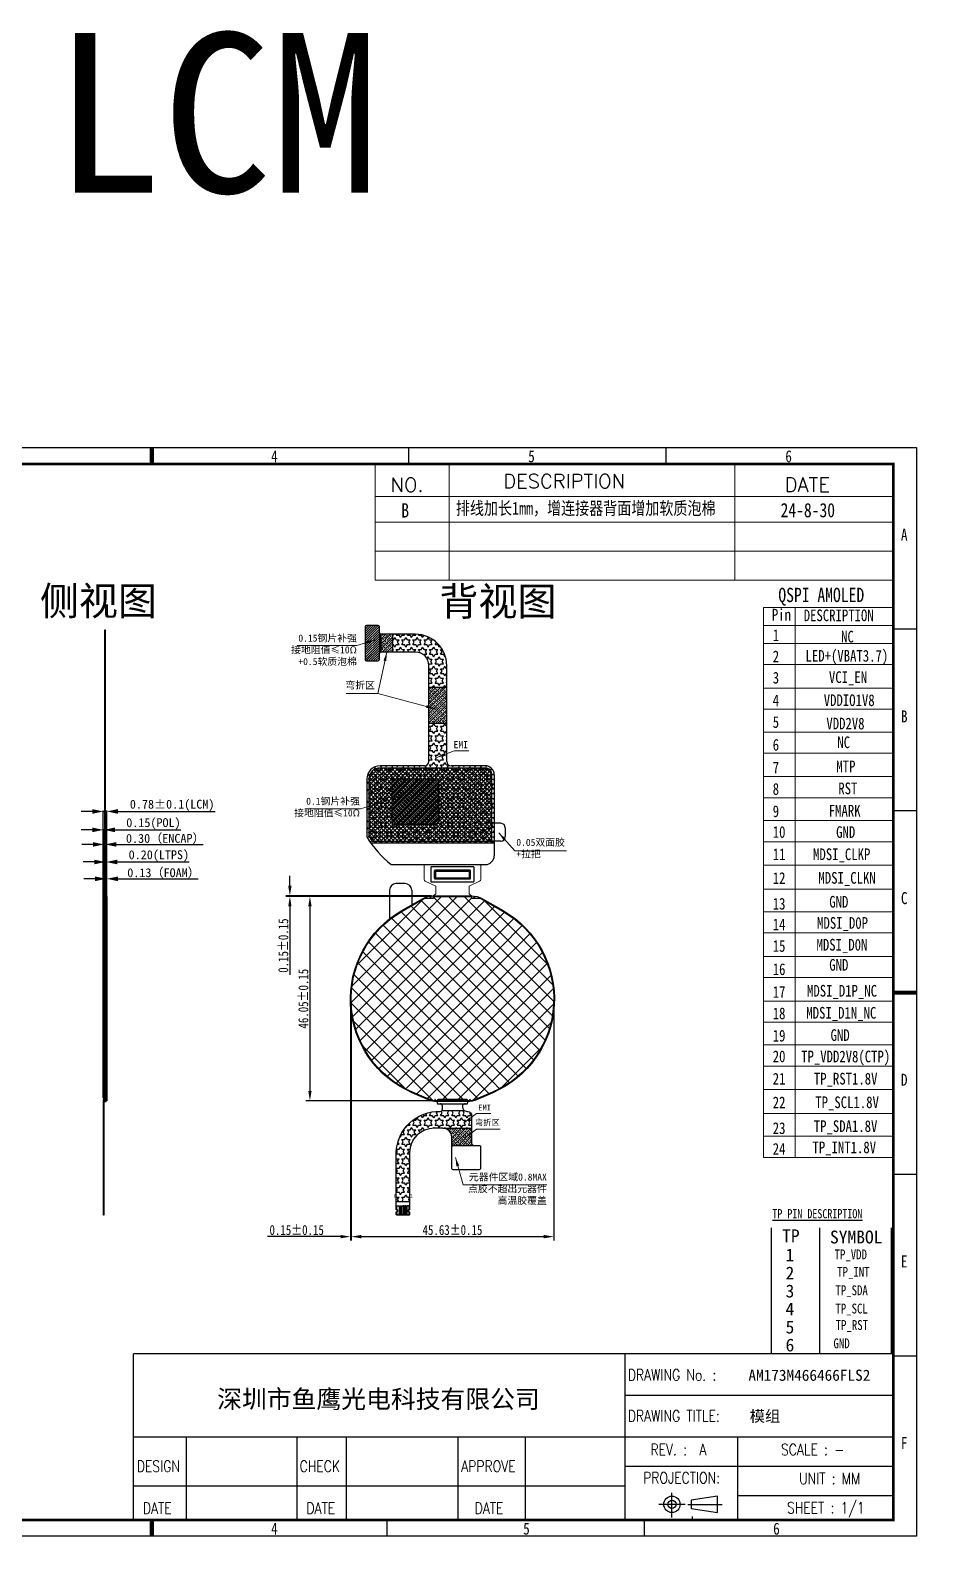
# Model space of a CAD drawing. Header units: inches. Extents: x 265 to 1423, y -753 to -394.
# Drawn here: x 743.8 to 945.7, y -753.2 to -411.5 of the extents above; entities that cross this region are included whole.
import ezdxf
from ezdxf.enums import TextEntityAlignment as Align

# ---------------------------------------------------------------- set-up
doc = ezdxf.new("R2010")
doc.units = ezdxf.units.IN
doc.header["$LTSCALE"] = 0.909449
doc.header["$MEASUREMENT"] = 0
doc.header["$PDMODE"] = 3
doc.header["$PDSIZE"] = 0.3125
doc.layers.get('0').update_dxf_attribs({"linetype": 'CONTINUOUS'})
doc.layers.get('Defpoints').update_dxf_attribs({"linetype": 'CONTINUOUS'})
for name, color, linetype in [('03 Solder resist', 6, 'CONTINUOUS'), ('04 Chip', 20, 'CONTINUOUS'), ('06 Cutline', 4, 'CONTINUOUS'), ('07 Potting', 132, 'CONTINUOUS'), ('07_POTTING', 7, 'CONTINUOUS'), ('DIM', 7, 'CONTINUOUS'), ('DIM（标注）', 3, 'CONTINUOUS'), ('FPC', 40, 'CONTINUOUS'), ('tableLine', 7, 'CONTINUOUS'), ('TopOverlay', 2, 'CONTINUOUS'), ('TP-FPC', 43, 'CONTINUOUS'), ('图框', 7, 'CONTINUOUS')]:
    doc.layers.add(name, color=color, linetype=linetype)
doc.styles.add('CCN-1', font='SimSun.ttf', dxfattribs={"width": 0.85})
doc.styles.add('romans', font='romans.shx')
doc.styles.get("Standard").update_dxf_attribs({"font": 'txt', "width": 0.8})
doc.styles.add('TITLE', font='arial.ttf')
doc.styles.add('XR', font='simhei.ttf')
doc.styles.add('中文', font='SimSun.ttf')
doc.styles.add('宋', font='SimSun.ttf', dxfattribs={"height": 2})
doc.styles.add('宋体', font='SimSun.ttf', dxfattribs={"width": 0.8})
doc.dimstyles.new('DIM-CCN', dxfattribs={"dimscale": 0.9, "dimtxt": 1.7, "dimasz": 1.8, "dimexe": 1.5, "dimexo": 0.5, "dimgap": 0.3, "dimtad": 1, "dimzin": 0, "dimdsep": 46, "dimtxsty": 'CCN-1', "dimblk": 'OPEN30', "dimcen": 0.05, "dimclrd": 256, "dimclre": 256, "dimclrt": 256, "dimadec": 0, "dimazin": 0, "dimtfac": 1, "dimtofl": 0, "dimtmove": 0, "dimatfit": 3, "dimldrblk": 'OPEN30', "dimfxl": 1, "dimtolj": 1, "dimtzin": 0, "dimlwd": -1, "dimlwe": -1, "dimarcsym": 0})
doc.dimstyles.new('DIMSTYLE_2$0', dxfattribs={"dimtxt": 1.2, "dimasz": 1.2, "dimexe": 0.18, "dimexo": 0.0625, "dimgap": 0.09, "dimtad": 1, "dimzin": 0, "dimdsep": 46, "dimtxsty": 'Standard', "dimblk": '_FILLED', "dimcen": 0.09, "dimclrd": 2, "dimclre": 2, "dimclrt": 2, "dimadec": 0, "dimazin": 0, "dimtp": 0.1, "dimtm": 0.1, "dimtfac": 1, "dimtmove": 0, "dimatfit": 3, "dimldrblk": '_FILLED', "dimfxl": 1, "dimtolj": 1, "dimtzin": 0, "dimarcsym": 0})
doc.dimstyles.new('ISO-25$7', dxfattribs={"dimscale": 0.5, "dimtxt": 2.5, "dimasz": 2, "dimexe": 1.25, "dimexo": 0.625, "dimtad": 0, "dimdsep": 46, "dimtxsty": 'TITLE', "dimcen": 2.5, "dimclrd": 7, "dimclre": 256, "dimclrt": 7, "dimadec": 0, "dimazin": 0, "dimtfac": 1, "dimtmove": 0, "dimatfit": 0, "dimfxl": 1, "dimlwd": 9, "dimlwe": 9, "dimarcsym": 0})

# ---------------------------------------------------------------- blocks, each defined once
blk = doc.blocks.new('_FILLED')
at = {"color": 0, "linetype": 'ByBlock'}
blk.add_solid([(0, 0), (-1, 0.21), (-1, -0.21)], dxfattribs=at)
blk = doc.blocks.new('*D153')
at = {"layer": 'Defpoints', "color": 0, "transparency": 16777216}
for p in [(761.06, -587.51), (760.28, -607.32), (761.06, -606.67)]:
    blk.add_point(p, dxfattribs=at)
at = {"layer": 'DIM（标注）', "linetype": 'ByBlock', "lineweight": -2, "transparency": 16777216}
for p, q in [((757.78, -587.51), (755.28, -587.51)), ((760.28, -607.26), (760.28, -587.33)), ((760.28, -587.51), (761.06, -587.51)), ((761.06, -606.61), (761.06, -587.33)), ((763.56, -587.51), (785.5, -587.51))]:
    blk.add_line(p, q, dxfattribs=at)
at = {"layer": 'DIM（标注）', "lineweight": -2, "transparency": 16777216, "xscale": 2.5, "yscale": 2.5, "zscale": 2.5}
blk.add_blockref('_FILLED', (760.28, -587.51), dxfattribs=at)
at = {"layer": 'DIM（标注）', "lineweight": -2, "transparency": 16777216, "xscale": 2.5, "yscale": 2.5, "zscale": 2.5, "rotation": 180}
blk.add_blockref('_FILLED', (761.06, -587.51), dxfattribs=at)
at = {"layer": 'DIM（标注）', "transparency": 16777216, "insert": (775.78, -586.14), "char_height": 2, "attachment_point": 5, "style": '宋'}
blk.add_mtext('\\A1;0.78±0.1(LCM)', dxfattribs=at)
blk = doc.blocks.new('*D154')
at = {"layer": 'Defpoints', "color": 0, "transparency": 16777216}
for p in [(761.06, -602.69), (760.93, -606.67), (761.06, -606.67)]:
    blk.add_point(p, dxfattribs=at)
at = {"layer": 'DIM（标注）', "linetype": 'ByBlock', "lineweight": -2, "transparency": 16777216}
for p, q in [((758.43, -602.69), (755.93, -602.69)), ((760.93, -606.61), (760.93, -602.51)), ((760.93, -602.69), (761.06, -602.69)), ((761.06, -606.61), (761.06, -602.51)), ((763.56, -602.69), (781.64, -602.69))]:
    blk.add_line(p, q, dxfattribs=at)
at = {"layer": 'DIM（标注）', "lineweight": -2, "transparency": 16777216, "xscale": 2.5, "yscale": 2.5, "zscale": 2.5}
blk.add_blockref('_FILLED', (760.93, -602.69), dxfattribs=at)
at = {"layer": 'DIM（标注）', "lineweight": -2, "transparency": 16777216, "xscale": 2.5, "yscale": 2.5, "zscale": 2.5, "rotation": 180}
blk.add_blockref('_FILLED', (761.06, -602.69), dxfattribs=at)
at = {"layer": 'DIM（标注）', "transparency": 16777216, "insert": (773.85, -601.45), "char_height": 2, "attachment_point": 5, "style": '宋'}
blk.add_mtext('\\A1;0.13（FOAM）', dxfattribs=at)
blk = doc.blocks.new('*D155')
at = {"layer": 'Defpoints', "color": 0, "transparency": 16777216}
for p in [(760.73, -598.9), (760.73, -606.47), (760.93, -606.47)]:
    blk.add_point(p, dxfattribs=at)
at = {"layer": 'DIM（标注）', "linetype": 'ByBlock', "lineweight": -2, "transparency": 16777216}
for p, q in [((758.23, -598.9), (755.73, -598.9)), ((760.73, -606.41), (760.73, -598.72)), ((760.73, -598.9), (760.93, -598.9)), ((760.93, -606.41), (760.93, -598.72)), ((763.43, -598.9), (779.65, -598.9))]:
    blk.add_line(p, q, dxfattribs=at)
at = {"layer": 'DIM（标注）', "lineweight": -2, "transparency": 16777216, "xscale": 2.5, "yscale": 2.5, "zscale": 2.5}
blk.add_blockref('_FILLED', (760.73, -598.9), dxfattribs=at)
at = {"layer": 'DIM（标注）', "lineweight": -2, "transparency": 16777216, "xscale": 2.5, "yscale": 2.5, "zscale": 2.5, "rotation": 180}
blk.add_blockref('_FILLED', (760.93, -598.9), dxfattribs=at)
at = {"layer": 'DIM（标注）', "transparency": 16777216, "insert": (772.79, -597.53), "char_height": 2, "attachment_point": 5, "style": '宋'}
blk.add_mtext('\\A1;0.20(LTPS)', dxfattribs=at)
blk = doc.blocks.new('*D156')
at = {"layer": 'Defpoints', "color": 0, "transparency": 16777216}
for p in [(760.43, -594.94), (760.43, -607.11), (760.73, -607.11)]:
    blk.add_point(p, dxfattribs=at)
at = {"layer": 'DIM（标注）', "linetype": 'ByBlock', "lineweight": -2, "transparency": 16777216}
for p, q in [((757.93, -594.94), (755.43, -594.94)), ((760.43, -607.05), (760.43, -594.76)), ((760.43, -594.94), (760.73, -594.94)), ((760.73, -607.05), (760.73, -594.76)), ((763.23, -594.94), (782.74, -594.94))]:
    blk.add_line(p, q, dxfattribs=at)
at = {"layer": 'DIM（标注）', "lineweight": -2, "transparency": 16777216, "xscale": 2.5, "yscale": 2.5, "zscale": 2.5}
blk.add_blockref('_FILLED', (760.43, -594.94), dxfattribs=at)
at = {"layer": 'DIM（标注）', "lineweight": -2, "transparency": 16777216, "xscale": 2.5, "yscale": 2.5, "zscale": 2.5, "rotation": 180}
blk.add_blockref('_FILLED', (760.73, -594.94), dxfattribs=at)
at = {"layer": 'DIM（标注）', "transparency": 16777216, "insert": (774.24, -593.71), "char_height": 2, "attachment_point": 5, "style": '宋'}
blk.add_mtext('\\A1;0.30（ENCAP）', dxfattribs=at)
blk = doc.blocks.new('*D157')
at = {"layer": 'Defpoints', "color": 0, "transparency": 16777216}
for p in [(760.28, -591.66), (760.28, -607.32), (760.43, -607.32)]:
    blk.add_point(p, dxfattribs=at)
at = {"layer": 'DIM（标注）', "linetype": 'ByBlock', "lineweight": -2, "transparency": 16777216}
for p, q in [((757.78, -591.66), (755.28, -591.66)), ((760.28, -607.26), (760.28, -591.48)), ((760.28, -591.66), (760.43, -591.66)), ((760.43, -607.26), (760.43, -591.48)), ((762.93, -591.66), (777.72, -591.66))]:
    blk.add_line(p, q, dxfattribs=at)
at = {"layer": 'DIM（标注）', "lineweight": -2, "transparency": 16777216, "xscale": 2.5, "yscale": 2.5, "zscale": 2.5}
blk.add_blockref('_FILLED', (760.28, -591.66), dxfattribs=at)
at = {"layer": 'DIM（标注）', "lineweight": -2, "transparency": 16777216, "xscale": 2.5, "yscale": 2.5, "zscale": 2.5, "rotation": 180}
blk.add_blockref('_FILLED', (760.43, -591.66), dxfattribs=at)
at = {"layer": 'DIM（标注）', "transparency": 16777216, "insert": (771.57, -590.3), "char_height": 2, "attachment_point": 5, "style": '宋'}
blk.add_mtext('\\A1;0.15(POL)', dxfattribs=at)
blk = doc.blocks.new('*D158')
at = {"layer": 'Defpoints', "color": 0, "transparency": 16777216}
for p in [(834.66, -606.67), (806.81, -652.72), (835.48, -652.72)]:
    blk.add_point(p, dxfattribs=at)
at = {"layer": 'DIM（标注）', "transparency": 16777216}
for p, q in [((834.21, -606.67), (805.91, -606.67)), ((806.81, -608.92), (806.81, -650.47)), ((835.03, -652.72), (805.91, -652.72))]:
    blk.add_line(p, q, dxfattribs=at)
for points in [[(806.44, -608.92), (807.19, -608.92), (806.81, -606.67)], [(806.44, -650.47), (807.19, -650.47), (806.81, -652.72)]]:
    blk.add_solid(points, dxfattribs=at)
at = {"layer": 'DIM（标注）', "transparency": 16777216, "insert": (805.33, -629.7), "char_height": 2.25, "attachment_point": 5, "rotation": 90, "style": '宋体'}
blk.add_mtext('\\A1;46.05±0.15', dxfattribs=at)
blk = doc.blocks.new('_Open30')
at = {"color": 0, "linetype": 'ByBlock', "lineweight": -2}
for p, q in [((-1, 0.27), (0, 0)), ((0, 0), (-1, -0.27)), ((0, 0), (-1, 0))]:
    blk.add_line(p, q, dxfattribs=at)
blk = doc.blocks.new('*D159')
at = {"layer": 'Defpoints', "color": 0, "transparency": 16777216}
for p in [(802.3, -606.52), (834.66, -606.52), (834.66, -606.67)]:
    blk.add_point(p, dxfattribs=at)
at = {"layer": 'DIM（标注）', "transparency": 16777216}
for p, q in [((802.3, -604.27), (802.3, -602.02)), ((834.21, -606.52), (801.4, -606.52)), ((834.21, -606.67), (801.4, -606.67)), ((802.3, -608.92), (802.3, -624.3))]:
    blk.add_line(p, q, dxfattribs=at)
for points in [[(801.92, -604.27), (802.67, -604.27), (802.3, -606.52)], [(801.92, -608.92), (802.67, -608.92), (802.3, -606.67)]]:
    blk.add_solid(points, dxfattribs=at)
at = {"layer": 'DIM（标注）', "transparency": 16777216, "insert": (800.82, -617.74), "char_height": 2.25, "attachment_point": 5, "rotation": 90, "style": '宋体'}
blk.add_mtext('\\A1;0.15±0.15', dxfattribs=at)
blk = doc.blocks.new('*D160')
at = {"layer": 'Defpoints', "color": 0, "transparency": 16777216}
for p in [(815.95, -629.79), (816.1, -629.79), (816.1, -683.32)]:
    blk.add_point(p, dxfattribs=at)
at = {"layer": 'DIM（标注）', "transparency": 16777216}
for p, q in [((815.95, -630.24), (815.95, -684.22)), ((816.1, -630.24), (816.1, -684.22)), ((813.7, -683.32), (797.27, -683.32)), ((818.35, -683.32), (820.6, -683.32))]:
    blk.add_line(p, q, dxfattribs=at)
for points in [[(813.7, -682.95), (813.7, -683.7), (815.95, -683.32)], [(818.35, -682.95), (818.35, -683.7), (816.1, -683.32)]]:
    blk.add_solid(points, dxfattribs=at)
at = {"layer": 'DIM（标注）', "transparency": 16777216, "insert": (803.83, -681.84), "char_height": 2.25, "attachment_point": 5, "style": '宋体'}
blk.add_mtext('\\A1;0.15±0.15', dxfattribs=at)
blk = doc.blocks.new('*D169')
at = {"layer": 'Defpoints', "color": 0, "transparency": 16777216}
for p in [(816.1, -629.79), (861.73, -629.79), (861.73, -683.32)]:
    blk.add_point(p, dxfattribs=at)
at = {"layer": 'DIM（标注）', "transparency": 16777216}
for p, q in [((816.1, -630.24), (816.1, -684.22)), ((861.73, -630.24), (861.73, -684.22)), ((818.35, -683.32), (859.48, -683.32))]:
    blk.add_line(p, q, dxfattribs=at)
for points in [[(818.35, -682.95), (818.35, -683.7), (816.1, -683.32)], [(859.48, -682.95), (859.48, -683.7), (861.73, -683.32)]]:
    blk.add_solid(points, dxfattribs=at)
at = {"layer": 'DIM（标注）', "transparency": 16777216, "insert": (838.91, -681.84), "char_height": 2.25, "attachment_point": 5, "style": '宋体'}
blk.add_mtext('\\A1;45.63±0.15', dxfattribs=at)

msp = doc.modelspace()

# ---------------------------------------------------------------- hatches: boundary and pattern name
h = msp.add_hatch()
h.set_pattern_fill('STARS', color=5, scale=5, style=0)
h.paths.add_polyline_path([(830.611, -547.595), (825.412, -547.595), (825.412, -551.595), (830.611, -551.595, -0.4142136), (833.611, -554.595), (833.611, -559.595), (837.611, -559.595), (837.611, -554.595, 0.4142136)])
h.paths.add_polyline_path([(835.343, -580.203, -0.4142136), (835.843, -580.703), (835.843, -589.853, -0.4142136), (835.343, -590.353), (825.763, -590.353, -0.4142136), (825.263, -589.853), (825.263, -580.703, -0.4142136), (825.763, -580.203)], flags=16)
edge = h.paths.add_edge_path()
edge.add_line((837.611, -567.649), (833.611, -567.649))
edge.add_line((833.611, -567.649), (833.611, -576.227))
edge.add_arc((832.611, -576.227), 1, 270, 360, ccw=False)
edge.add_line((832.611, -577.227), (822.608, -577.227))
edge.add_arc((822.608, -580.227), 3, 90, 180)
edge.add_line((819.608, -580.227), (819.608, -593.245))
edge.add_arc((838.911, -581.753), 22.465, 210.76688, 215.14844)
edge.add_line((820.542, -594.686), (848.311, -594.686))
edge.add_line((848.311, -594.686), (848.311, -579.227))
edge.add_arc((846.311, -579.227), 2, 0, 90)
edge.add_line((846.311, -577.227), (838.611, -577.227))
edge.add_arc((838.611, -576.227), 1, 180, 270, ccw=False)
edge.add_line((837.611, -576.227), (837.611, -567.649))
h = msp.add_hatch()
h.set_pattern_fill('ANSI33', color=256, scale=3, style=0)
h.set_pattern_definition([(45, (0, 1), (-0.5303301, 0.5303301), []), (45, (0.5303, 1), (-0.5303301, 0.5303301), [0.375, -0.1875])])
h.paths.add_polyline_path([(825.412, -547.595), (822.744, -547.595), (822.744, -551.595), (825.412, -551.595)])
h = msp.add_hatch()
h.set_pattern_fill('ANSI33', color=256, scale=3, style=0)
h.paths.add_polyline_path([(837.611, -559.595), (833.611, -559.595), (833.611, -567.649), (837.611, -567.649)])
h = msp.add_hatch()
h.set_pattern_fill('ANSI37', color=2, scale=5, style=0)
edge = h.paths.add_edge_path()
edge.add_line((846.311, -577.727), (822.608, -577.727))
edge.add_arc((822.608, -580.227), 2.5, 90, 180)
edge.add_line((820.108, -580.227), (820.108, -593.106))
edge.add_arc((838.911, -581.753), 21.965, 211.12386, 214.4744)
edge.add_line((820.803, -594.186), (847.811, -594.186))
edge.add_line((847.811, -594.186), (847.811, -579.227))
edge.add_arc((846.311, -579.227), 1.5, 0, 90)
h = msp.add_hatch()
h.set_pattern_fill('ANSI37', color=6, scale=20, style=0)
h.set_pattern_definition([(45, (-219.891, 249.7165), (-1.767767, 1.767767), []), (135, (-219.891, 249.7165), (-1.767767, -1.767767), [])])
edge = h.paths.add_edge_path()
edge.add_line((834.658, -606.671), (838.911, -606.671))
edge.add_line((838.911, -606.671), (843.164, -606.671))
edge.add_line((843.164, -606.671), (843.164, -607.071))
edge.add_line((843.164, -607.071), (845.093, -607.071))
edge.add_arc((843.164, -611.521), 4.85, 60.17976, 66.56701, ccw=False)
edge.add_line((845.576, -607.314), (850.256, -609.996))
edge.add_arc((838.911, -629.79), 22.815, -66.74596, 60.17976, ccw=False)
edge.add_line((847.918, -650.752), (844.257, -652.325))
edge.add_arc((842.342, -647.869), 4.85, 270, 293.25404, ccw=False)
edge.add_line((842.342, -652.719), (835.479, -652.719))
edge.add_arc((835.479, -647.869), 4.85, 246.74596, 270, ccw=False)
edge.add_line((833.565, -652.325), (829.903, -650.752))
edge.add_arc((838.911, -629.79), 22.815, 119.82024, 246.74596, ccw=False)
edge.add_line((827.565, -609.996), (832.246, -607.314))
edge.add_arc((834.658, -611.521), 4.85, 113.43299, 119.82024, ccw=False)
edge.add_line((832.729, -607.071), (834.658, -607.071))
edge.add_line((834.658, -607.071), (834.658, -606.671))
h = msp.add_hatch()
h.set_pattern_fill('STARS', color=5, scale=5, style=0)
h.paths.add_polyline_path([(825.468, -674.802), (826.551, -674.802), (826.551, -673.482), (825.468, -673.482)], flags=9)
edge = h.paths.add_edge_path()
edge.add_line((834.763, -658.884), (843.234, -658.884))
edge.add_line((843.234, -658.884), (843.234, -656.106))
edge.add_arc((842.234, -656.106), 1, 360, 441.15033)
edge.add_line((842.388, -655.118), (842.197, -655.088))
edge.add_line((842.197, -655.088), (842.019, -655.063))
edge.add_arc((842.157, -654.073), 1, 237.7838, 262.04203, ccw=False)
edge.add_line((841.624, -654.919), (836.551, -654.919))
edge.add_arc((836.157, -654.61), 0.5, 267.83662, 321.9083, ccw=False)
edge.add_arc((835.779, -664.622), 9.518, 87.83662, 178.23574)
edge.add_line((826.265, -664.329), (826.265, -675.369))
edge.add_line((826.265, -675.369), (829.261, -675.369))
edge.add_line((829.261, -675.369), (829.263, -664.382))
edge.add_arc((834.763, -664.384), 5.5, 90, 179.98871, ccw=False)
h = msp.add_hatch()
h.set_pattern_fill('ANSI33', color=256, scale=3, style=0)
h.paths.add_polyline_path([(843.734, -662.755, -0.4142136), (843.234, -662.255), (843.234, -658.884), (836.734, -658.884, -0.4142136), (838.734, -660.884), (838.734, -663.055, -0.4142136), (839.034, -662.755)])
at = {"layer": 'FPC'}
h = msp.add_hatch(dxfattribs=at)
h.set_pattern_fill('ANSI31,_O', color=4, scale=3)
h.set_pattern_definition([(45, (0, 1), (-0.26516504, 0.26516504), [])])
h.paths.add_polyline_path([(822.444, -547.295), (822.444, -545.895, 0.4142136), (822.144, -545.595), (819.544, -545.595, 0.4142136), (819.244, -545.895), (819.244, -553.295, 0.4142136), (819.544, -553.595), (822.144, -553.595, 0.4142136), (822.444, -553.295), (822.444, -551.895)])
h = msp.add_hatch(dxfattribs=at)
h.set_pattern_fill('ANSI31,_O', color=4, scale=3)
h.set_pattern_definition([(45, (0, 0), (-0.26516504, 0.26516504), [])])
edge = h.paths.add_edge_path()
edge.add_arc((825.763, -580.703), 0.5, 90, 180)
edge.add_line((825.263, -580.703), (825.263, -589.853))
edge.add_arc((825.763, -589.853), 0.5, 180, 270)
edge.add_line((825.763, -590.353), (835.343, -590.353))
edge.add_arc((835.343, -589.853), 0.5, 270, 360)
edge.add_line((835.843, -589.853), (835.843, -580.703))
edge.add_arc((835.343, -580.703), 0.5, 0, 90)
edge.add_line((835.343, -580.203), (825.763, -580.203))

# ---------------------------------------------------------------- linework, layer by layer
for p, q in [((829.107, -509.2), (829.107, -505.52)), ((887.011, -509.2), (887.011, -505.52)), ((943.405, -546.462), (938.217, -546.462)), ((822.444, -547.295), (822.444, -551.895)), ((822.744, -547.595), (822.744, -551.595)), ((819.608, -580.227), (819.608, -593.245)), ((848.311, -579.227), (848.311, -597.478)), ((943.405, -587.404), (938.217, -587.404)), ((848.311, -594.686), (820.542, -594.686)), ((825.109, -599.478), (846.311, -599.478)), ((836.734, -658.884), (843.234, -658.884)), ((839.034, -662.755), (843.734, -662.755)), ((943.405, -669.289), (938.217, -669.289)), ((943.405, -710.231), (938.217, -710.231)), ((877.75, -719.023), (938.217, -719.023)), ((767.06, -728.43), (938.217, -728.43)), ((778.955, -728.43), (778.955, -747.444)), ((803.868, -728.43), (803.868, -747.286)), ((814.971, -728.43), (814.971, -747.444)), ((840.149, -728.43), (840.149, -747.286)), ((855.291, -728.43), (855.291, -747.444)), ((903.077, -728.43), (903.077, -747.286)), ((877.75, -735.038), (938.217, -735.038)), ((903.077, -741.649), (938.217, -741.649)), ((824.236, -750.85), (824.236, -747.17)), ((882.172, -750.85), (882.172, -747.17))]:
    msp.add_line(p, q)
at = {"color": 7, "linetype": 'Continuous'}
for p, q in [((819.244, -545.895), (819.244, -553.295)), ((822.144, -545.595), (819.544, -545.595)), ((822.444, -547.295), (822.444, -545.895)), ((830.611, -547.595), (822.744, -547.595)), ((822.444, -553.295), (822.444, -551.895)), ((830.611, -551.595), (822.744, -551.595)), ((819.544, -553.595), (822.144, -553.595)), ((833.611, -576.227), (833.611, -554.595)), ((837.611, -576.227), (837.611, -554.595)), ((837.611, -559.595), (833.611, -559.595)), ((832.611, -577.227), (822.608, -577.227)), ((846.311, -577.227), (838.611, -577.227))]:
    msp.add_line(p, q, dxfattribs=at)
at = {"color": 2}
for p, q in [((849.811, -590.186), (847.811, -590.186)), ((849.811, -594.186), (847.811, -594.186)), ((850.811, -591.186), (850.811, -593.186))]:
    msp.add_line(p, q, dxfattribs=at)
at = {"color": 6}
for p, q in [((828.229, -603.756), (826.229, -603.756)), ((824.729, -605.256), (824.729, -611.919)), ((829.729, -605.256), (829.729, -608.756))]:
    msp.add_line(p, q, dxfattribs=at)
at = {"color": 3}
for p, q in [((760.427, -607.111), (760.727, -607.111)), ((841.917, -652.869), (841.917, -652.869)), ((841.917, -652.869), (841.917, -652.869))]:
    msp.add_line(p, q, dxfattribs=at)
at = {"color": 2, "linetype": 'Continuous'}
for p, q in [((835.496, -652.619), (835.496, -653.219)), ((842.126, -652.419), (835.696, -652.419)), ((842.326, -652.619), (842.326, -653.219)), ((835.496, -652.869), (835.496, -653.219)), ((835.696, -653.419), (842.126, -653.419)), ((835.696, -653.419), (842.126, -653.419)), ((836.551, -654.919), (841.624, -654.919)), ((842.326, -652.869), (842.326, -653.219))]:
    msp.add_line(p, q, dxfattribs=at)
at = {"color": 1, "linetype": 'Continuous'}
for p, q in [((826.265, -675.369), (829.26, -675.369)), ((826.289, -677.769), (826.265, -677.793))]:
    msp.add_line(p, q, dxfattribs=at)
at = {"color": 1}
msp.add_line((767.059, -739.471), (877.75, -739.471), dxfattribs=at)
at = {"ltscale": 0.8}
for p, q in [((888.335, -746.633), (888.335, -741.06)), ((891.347, -743.654), (885.387, -743.654)), ((891.901, -743.65), (899.611, -743.65))]:
    msp.add_line(p, q, dxfattribs=at)
msp.add_lwpolyline([(597.49, -505.52), (943.405, -505.52), (943.405, -750.85), (597.49, -750.85), (597.49, -505.52)])
for points, format in [([(771.203, -509.2, 0, 4.679, 0), (771.203, -507.243, 0.936, 0.936, 0), (771.203, -505.52, 0.936, 0.936, 0)], "xyseb"), ([(819.608, -593.245, 0.0933241), (825.109, -599.478, 0.0933241)], "xyb"), ([(938.171, -628.347, 0, 4.679, 0), (940.128, -628.347, 0.936, 0.936, 0), (943.36, -628.347, 0.936, 0.936, 0)], "xyseb"), ([(771.203, -747.17, 0, 4.679, 0), (771.203, -749.126, 0.936, 0.936, 0), (771.203, -750.85, 0.936, 0.936, 0)], "xyseb")]:
    msp.add_lwpolyline(points, format=format)
at = {"color": 7, "linetype": 'Continuous', "const_width": 0.595}
msp.add_lwpolyline([(602.679, -747.17), (938.217, -747.17), (938.217, -509.2), (602.679, -509.2)], close=True, dxfattribs=at)
at = {"lineweight": 9}
for points in [[(821.533, -509.2), (821.533, -528.826), (938.217, -528.826)], [(838.188, -509.2), (838.188, -528.826)], [(902.522, -509.2), (902.522, -528.826)], [(821.533, -515.742), (821.533, -535.368), (938.217, -535.368)], [(838.188, -515.742), (838.188, -535.368)], [(902.522, -515.742), (902.522, -535.368)], [(821.533, -516.532), (938.217, -516.532)]]:
    msp.add_lwpolyline(points, dxfattribs=at)
msp.add_lwpolyline([(938.217, -522.284), (821.533, -522.284)], close=True, dxfattribs=at)
msp.add_lwpolyline([(938.217, -522.284), (821.533, -522.284)], close=True, dxfattribs=at)
at = {"color": 2}
for points in [[(760.597, -546.595), (760.727, -546.595), (760.727, -606.981), (760.597, -606.981)], [(760.297, -652.419), (760.427, -652.419), (760.427, -678.469), (760.297, -678.469)]]:
    msp.add_lwpolyline(points, close=True, dxfattribs=at)
msp.add_lwpolyline([(846.311, -577.727), (822.608, -577.727, 0.4142136), (820.108, -580.227), (820.108, -593.106, 0.0146205), (820.803, -594.186), (847.811, -594.186), (847.811, -579.227, 0.4142136)], format="xyb", close=True, dxfattribs=at)
at = {"color": 7, "linetype": 'Continuous'}
msp.add_lwpolyline([(825.763, -580.203, 0.4142136), (825.263, -580.703), (825.263, -589.853, 0.4142136), (825.763, -590.353), (835.343, -590.353, 0.4142136), (835.843, -589.853), (835.843, -580.703, 0.4142136), (835.343, -580.203)], format="xyb", close=True, dxfattribs=at)
at = {"color": 4}
msp.add_lwpolyline([(760.277, -607.261), (760.427, -607.261), (760.427, -652.069), (760.277, -652.069)], close=True, dxfattribs=at)
at = {"color": 3}
for points in [[(760.427, -652.869), (760.427, -607.111)], [(760.727, -652.869), (760.727, -606.521)], [(760.727, -606.521), (760.927, -606.521)], [(760.927, -652.869), (760.927, -606.521)], [(760.427, -652.869), (760.927, -652.869)]]:
    msp.add_lwpolyline(points, dxfattribs=at)
at = {"color": 6}
msp.add_lwpolyline([(760.927, -606.671), (761.057, -606.671), (761.057, -652.719), (760.927, -652.719)], close=True, dxfattribs=at)
at = {"color": 3}
msp.add_lwpolyline([(829.844, -650.889, -0.6183707), (827.491, -609.866), (832.171, -607.183, -0.1308546), (834.658, -606.521), (838.911, -606.521), (843.164, -606.521, -0.1308546), (845.65, -607.183), (850.331, -609.866, -0.6183707), (847.978, -650.889), (844.316, -652.463, -0.1018145), (842.342, -652.869), (835.479, -652.869, -0.1018145), (833.505, -652.463)], format="xyb", close=True, dxfattribs=at)
at = {"color": 6}
msp.add_lwpolyline([(834.658, -606.671), (838.911, -606.671), (843.164, -606.671), (843.164, -607.071), (845.093, -607.071, -0.0278768), (845.576, -607.314), (850.256, -609.996, -0.6183707), (847.918, -650.752), (844.257, -652.325, -0.1018145), (842.342, -652.719), (835.479, -652.719, -0.1018145), (833.565, -652.325), (829.903, -650.752, -0.6183707), (827.565, -609.996), (832.246, -607.314, -0.0278768), (832.729, -607.071), (834.658, -607.071)], format="xyb", close=True, dxfattribs=at)
at = {"lineweight": 0}
for points in [[(833.94, -606.881), (833.94, -606.781), (834.04, -606.781), (834.04, -606.881), (834.14, -606.881), (834.14, -606.981), (834.04, -606.981), (834.04, -606.981), (834.04, -606.981), (834.04, -606.981), (833.84, -606.981), (833.84, -606.881)], [(843.881, -606.881), (843.881, -606.781), (843.781, -606.781), (843.781, -606.881), (843.681, -606.881), (843.681, -606.981), (843.881, -606.981), (843.881, -606.981), (843.881, -606.981), (843.881, -606.981), (843.981, -606.981), (843.981, -606.881)], [(836.051, -652.618), (835.696, -652.618), (835.696, -652.519), (836.051, -652.519), (836.051, -652.439), (836.171, -652.439), (836.171, -652.819), (836.046, -652.819), (835.696, -652.819), (835.696, -652.718), (836.051, -652.718)], [(841.771, -652.618), (842.126, -652.618), (842.126, -652.519), (841.771, -652.519), (841.771, -652.439), (841.651, -652.439), (841.651, -652.819), (841.776, -652.819), (842.126, -652.819), (842.126, -652.718), (841.771, -652.718)]]:
    msp.add_lwpolyline(points, close=True, dxfattribs=at)
at = {"color": 1}
for points in [[(834.933, -652.455), (834.933, -652.539), (834.828, -652.539), (834.828, -652.624), (835.128, -652.624), (835.128, -652.539), (835.017, -652.539), (835.017, -652.455)], [(834.933, -652.455), (834.933, -652.539), (834.828, -652.539), (834.828, -652.624), (835.128, -652.624), (835.128, -652.539), (835.017, -652.539), (835.017, -652.455)], [(842.889, -652.455), (842.889, -652.539), (842.993, -652.539), (842.993, -652.624), (842.693, -652.624), (842.693, -652.539), (842.804, -652.539), (842.804, -652.455)], [(842.889, -652.455), (842.889, -652.539), (842.993, -652.539), (842.993, -652.624), (842.693, -652.624), (842.693, -652.539), (842.804, -652.539), (842.804, -652.455)]]:
    msp.add_lwpolyline(points, close=True, dxfattribs=at)
for points in [[(836.251, -652.819), (836.371, -652.819), (836.371, -652.419), (836.251, -652.419)], [(836.451, -652.819), (836.571, -652.819), (836.571, -652.419), (836.451, -652.419)], [(836.651, -652.819), (836.771, -652.819), (836.771, -652.419), (836.651, -652.419)], [(836.851, -652.819), (836.971, -652.819), (836.971, -652.419), (836.851, -652.419)], [(837.051, -652.819), (837.171, -652.819), (837.171, -652.419), (837.051, -652.419)], [(837.251, -652.819), (837.371, -652.819), (837.371, -652.419), (837.251, -652.419)], [(837.451, -652.819), (837.571, -652.819), (837.571, -652.419), (837.451, -652.419)], [(837.651, -652.819), (837.771, -652.819), (837.771, -652.419), (837.651, -652.419)], [(837.851, -652.819), (837.971, -652.819), (837.971, -652.419), (837.851, -652.419)], [(838.051, -652.819), (838.171, -652.819), (838.171, -652.419), (838.051, -652.419)], [(838.251, -652.819), (838.371, -652.819), (838.371, -652.419), (838.251, -652.419)], [(838.451, -652.819), (838.571, -652.819), (838.571, -652.419), (838.451, -652.419)], [(838.651, -652.819), (838.771, -652.819), (838.771, -652.419), (838.651, -652.419)], [(838.851, -652.819), (838.971, -652.819), (838.971, -652.419), (838.851, -652.419)], [(839.051, -652.819), (839.171, -652.819), (839.171, -652.419), (839.051, -652.419)], [(839.251, -652.819), (839.371, -652.819), (839.371, -652.419), (839.251, -652.419)], [(839.451, -652.819), (839.571, -652.819), (839.571, -652.419), (839.451, -652.419)], [(839.651, -652.819), (839.771, -652.819), (839.771, -652.419), (839.651, -652.419)], [(839.851, -652.819), (839.971, -652.819), (839.971, -652.419), (839.851, -652.419)], [(840.051, -652.819), (840.171, -652.819), (840.171, -652.419), (840.051, -652.419)], [(840.251, -652.819), (840.371, -652.819), (840.371, -652.419), (840.251, -652.419)], [(840.451, -652.819), (840.571, -652.819), (840.571, -652.419), (840.451, -652.419)], [(840.651, -652.819), (840.771, -652.819), (840.771, -652.419), (840.651, -652.419)], [(840.851, -652.819), (840.971, -652.819), (840.971, -652.419), (840.851, -652.419)], [(841.051, -652.819), (841.171, -652.819), (841.171, -652.419), (841.051, -652.419)], [(841.251, -652.819), (841.371, -652.819), (841.371, -652.419), (841.251, -652.419)], [(841.451, -652.819), (841.571, -652.819), (841.571, -652.419), (841.451, -652.419)], [(892.646, -742.728), (892.646, -744.573), (898.599, -745.496), (898.599, -741.805)]]:
    msp.add_lwpolyline(points, close=True)
at = {"color": 30, "linetype": 'Continuous'}
msp.add_lwpolyline([(841.157, -653.918), (841.157, -654.073, 0.3740937), (842.019, -655.063), (842.197, -655.088), (842.388, -655.118, -0.3696649), (843.234, -656.106), (843.234, -662.255, 0.4142136), (843.734, -662.755), (844.934, -662.755, -0.4142136), (845.234, -663.055), (845.234, -667.955, -0.4142136), (844.934, -668.255), (839.034, -668.255, -0.4142136), (838.734, -667.955), (838.734, -660.884, 0.4142136), (836.734, -658.884), (834.763, -658.884, 0.4141559), (829.263, -664.382), (829.26, -677.269), (829.213, -677.269, 0.4142136), (829.013, -677.469), (829.013, -677.569, 0.4142136), (829.213, -677.769), (829.26, -677.769), (829.26, -678.319, -0.4142136), (829.11, -678.469), (826.415, -678.469, -0.4142136), (826.265, -678.319), (826.265, -677.769), (826.313, -677.769, 0.4142136), (826.513, -677.569), (826.513, -677.469, 0.4142136), (826.313, -677.269), (826.265, -677.269), (826.265, -664.329, -0.4162553), (836.138, -655.11, 0.4253167), (836.657, -654.61), (836.657, -653.919, 0.4142136), (836.157, -653.419)], format="xyb", dxfattribs=at)
at = {"const_width": 0.276}
for points in [[(767.059, -747.17), (767.061, -709.686)], [(767.061, -709.686), (938.217, -709.686)], [(767.061, -709.686), (938.217, -709.686)], [(768.392, -709.686), (937.71, -709.686)], [(768.392, -709.686), (937.71, -709.686)], [(877.75, -747.286), (877.75, -709.686)]]:
    msp.add_lwpolyline(points, dxfattribs=at)
at = {"color": 7, "linetype": 'Continuous'}
msp.add_lwpolyline([(892.938, -746.909), (892.938, -746.404)], dxfattribs=at)
for centre, radius in [((888.335, -743.65), 1.846), ((888.335, -743.647), 0.923)]:
    msp.add_circle(centre, radius)
for centre, radius, start, end in [((819.544, -545.895), 0.3, 90, 180), ((822.144, -545.895), 0.3, 0, 90), ((822.744, -547.295), 0.3, 180, 270), ((830.611, -554.595), 7, 0, 90), ((819.544, -553.295), 0.3, 180, 270), ((822.144, -553.295), 0.3, 270, 0), ((822.744, -551.895), 0.3, 90, 180), ((830.611, -554.595), 3, 0, 90), ((822.608, -580.227), 3, 90, 180), ((832.611, -576.227), 1, 270, 0), ((838.611, -576.227), 1, 180, 270), ((839.034, -663.055), 0.3, 90, 180)]:
    msp.add_arc(centre, radius, start, end, dxfattribs=at)
for centre, start, end in [((846.311, -579.227), 360, 90), ((846.311, -597.478), 270, 0)]:
    msp.add_arc(centre, 2, start, end)
at = {"color": 2}
for centre, start, end in [((849.811, -591.186), 0, 90), ((849.811, -593.186), 270, 0)]:
    msp.add_arc(centre, 1, start, end, dxfattribs=at)
at = {"color": 6}
for centre, start, end in [((826.229, -605.256), 90, 180), ((828.229, -605.256), 0, 90)]:
    msp.add_arc(centre, 1.5, start, end, dxfattribs=at)
at = {"color": 2, "linetype": 'Continuous'}
for centre, radius, start, end in [((835.696, -652.619), 0.2, 90, 180), ((842.126, -652.619), 0.2, 360, 90), ((835.696, -653.219), 0.2, 180, 270), ((835.696, -653.219), 0.2, 180, 270), ((836.157, -653.919), 0.5, 0, 90), ((841.657, -653.919), 0.5, 90, 180), ((841.657, -653.919), 0.5, 90, 180), ((842.126, -653.219), 0.2, 270, 0), ((842.126, -653.219), 0.2, 270, 0)]:
    msp.add_arc(centre, radius, start, end, dxfattribs=at)
at = {"layer": '03 Solder resist'}
msp.add_lwpolyline([(842.731, -602.772), (835.091, -602.772, -0.4142136), (834.891, -602.572), (834.891, -600.882, -0.4142136), (835.091, -600.682), (842.731, -600.682, -0.4142136), (842.931, -600.882), (842.931, -602.572, -0.4142136)], format="xyb", close=True, dxfattribs=at)
at = {"layer": '04 Chip'}
msp.add_lwpolyline([(842.681, -602.522), (835.141, -602.522), (835.141, -600.932), (842.681, -600.932)], close=True, dxfattribs=at)
at = {"layer": '06 Cutline', "lineweight": 0}
for points in [[(832.511, -599.513), (832.511, -602.779, 0.2914732), (832.8, -603.232)], [(843.228, -606.522, 0.1899506), (843.108, -606.437, -0.1164287), (843.006, -606.385), (842.749, -606.167, -0.2202461), (842.661, -605.976), (842.661, -604.333), (845.022, -603.232, 0.2914732), (845.311, -602.779), (845.311, -599.513)], [(832.8, -603.232), (835.161, -604.333), (835.161, -605.989, -0.2264847), (835.068, -606.183), (834.815, -606.388, -0.1125527), (834.715, -606.437, 0.1921442), (834.594, -606.522, 0.1921442)]]:
    msp.add_lwpolyline(points, format="xyb", dxfattribs=at)
at = {"layer": '07 Potting'}
msp.add_lwpolyline([(843.611, -599.992), (834.211, -599.992, 0.4142136), (834.011, -600.192), (834.011, -603.162, 0.4142136), (834.211, -603.362), (843.611, -603.362, 0.4142136), (843.811, -603.162), (843.811, -600.192, 0.4142136)], format="xyb", close=True, dxfattribs=at)
at = {"layer": '07_POTTING', "color": 7, "linetype": 'Continuous'}
msp.add_line((843.611, -599.992), (834.211, -599.992), dxfattribs=at)
for centre, start, end in [((834.211, -600.192), 90, 180), ((843.611, -600.192), 0, 90)]:
    msp.add_arc(centre, 0.2, start, end, dxfattribs=at)
at = {"layer": 'FPC'}
for p, q in [((825.412, -547.595), (825.412, -551.595)), ((833.611, -567.649), (837.611, -567.649))]:
    msp.add_line(p, q, dxfattribs=at)
at = {"layer": 'tableLine', "color": 3, "lineweight": 0}
msp.add_line((908.554, -709.686), (937.71, -709.686), dxfattribs=at)
at = {"layer": 'TopOverlay'}
for p, q in [((910.68, -681.309), (910.68, -709.686)), ((921.572, -681.309), (921.572, -709.686)), ((937.71, -681.309), (937.71, -709.686)), ((910.68, -709.686), (937.71, -709.686))]:
    msp.add_line(p, q, dxfattribs=at)
at = {"layer": 'TopOverlay', "const_width": 0.017}
for points in [[(910.68, -681.309), (937.71, -681.309)], [(910.68, -685.359), (937.71, -685.359)], [(910.68, -689.414), (937.71, -689.414)], [(910.68, -693.468), (937.71, -693.468)], [(910.68, -697.523), (937.71, -697.523)], [(910.68, -701.577), (937.71, -701.577)], [(910.68, -705.632), (937.71, -705.632)]]:
    msp.add_lwpolyline(points, dxfattribs=at)
at = {"layer": 'TopOverlay', "const_width": 0.00851}
for points in [[(910.675, -685.364, 1), (910.684, -685.364, 1)], [(910.675, -690.77, 1), (910.684, -690.77, 1)], [(910.675, -690.77, 1), (910.684, -690.77, 1)]]:
    msp.add_lwpolyline(points, format="xyb", close=True, dxfattribs=at)
at = {"layer": 'TP-FPC'}
for points in [[(826.398, -677.181), (826.398, -676.369), (826.898, -676.369), (826.898, -678.369), (826.448, -678.369, -0.4142136), (826.398, -678.319), (826.398, -677.857, 0.3323686), (826.613, -677.569), (826.613, -677.469, 0.3323686)], [(829.128, -677.181), (829.128, -676.369), (828.628, -676.369), (828.628, -678.369), (829.078, -678.369, 0.4142136), (829.128, -678.319), (829.128, -677.857, -0.3323686), (828.913, -677.569), (828.913, -677.469, -0.3323686)]]:
    msp.add_lwpolyline(points, format="xyb", close=True, dxfattribs=at)
for points in [[(827.028, -678.369), (827.028, -676.369), (827.298, -676.369), (827.298, -678.369)], [(827.428, -678.369), (827.428, -676.369), (827.698, -676.369), (827.698, -678.369)], [(828.098, -678.369), (828.098, -676.369), (827.828, -676.369), (827.828, -678.369)], [(828.498, -678.369), (828.498, -676.369), (828.228, -676.369), (828.228, -678.369)]]:
    msp.add_lwpolyline(points, close=True, dxfattribs=at)
at = {"layer": '图框', "color": 3, "lineweight": 5}
for p, q in [((908.934, -541.562), (908.934, -620.175)), ((908.934, -541.562), (938.217, -541.562)), ((916.09, -541.562), (916.09, -620.175)), ((916.09, -541.562), (916.09, -620.175)), ((938.217, -665.463), (938.217, -541.562)), ((908.934, -545.605), (938.217, -545.605)), ((916.09, -545.605), (938.217, -545.605)), ((908.934, -549.648), (938.217, -549.648)), ((908.934, -554.421), (938.217, -554.421)), ((908.934, -559.702), (938.217, -559.702)), ((908.934, -559.702), (938.217, -559.702)), ((908.934, -564.474), (938.217, -564.474)), ((908.934, -564.474), (938.217, -564.474)), ((908.934, -569.607), (938.217, -569.607)), ((908.934, -574.379), (938.217, -574.379)), ((908.934, -579.66), (938.217, -579.66)), ((908.934, -584.432), (938.217, -584.432)), ((908.934, -584.432), (938.217, -584.432)), ((908.934, -589.565), (938.217, -589.565)), ((908.934, -592.131), (908.934, -665.463)), ((908.934, -594.337), (938.217, -594.337)), ((916.09, -592.131), (916.09, -665.463)), ((916.09, -592.131), (916.09, -665.463)), ((908.934, -599.618), (938.217, -599.618)), ((908.934, -604.989), (938.217, -604.989)), ((908.934, -610.122), (938.217, -610.122)), ((908.934, -614.894), (938.217, -614.894)), ((908.934, -620.175), (938.217, -620.175)), ((908.934, -624.948), (938.217, -624.948)), ((908.934, -630.229), (938.217, -630.229)), ((908.934, -635.001), (938.217, -635.001)), ((908.934, -635.001), (938.217, -635.001)), ((908.934, -640.134), (938.217, -640.134)), ((908.934, -644.906), (938.217, -644.906)), ((908.934, -650.187), (938.217, -650.187)), ((908.934, -655.558), (938.217, -655.558)), ((908.934, -660.691), (938.217, -660.691)), ((908.934, -665.463), (938.217, -665.463))]:
    msp.add_line(p, q, dxfattribs=at)

# ---------------------------------------------------------------- texts
at = {"lineweight": 9}
for s, height, style, p in [('NO.', 3.2187, 'romans', (824.962, -515.522)), ('DESCRIPTION', 3.21872, 'romans', (850.34, -514.692)), ('DATE', 3.2187, 'romans', (913.702, -515.468)), ('深圳市鱼鹰光电科技有限公司', 4.09713, '宋体', (785.923, -721.968))]:
    msp.add_text(s, height=height, dxfattribs=dict(at, style=style)).set_placement(p)
at = {"color": 1, "lineweight": 9, "style": '宋体', "width": 0.8}
for s, height, p in [('B', 3.219, (827.382, -521.273)), ('排线加长1mm，增连接器背面增加软质泡棉', 2.89684, (839.687, -520.628)), ('24-8-30', 3.2187, (912.806, -521.22))]:
    msp.add_text(s, height=height, dxfattribs=at).set_placement(p)
at = {"style": 'romans', "width": 0.8}
for s, height, p in [('DRAWING No. : ', 2.54826, (878.406, -715.761)), ('DRAWING TITLE:', 2.54826, (878.406, -724.999)), ('REV. :  A', 2.5483, (883.519, -732.6)), ('SCALE : -', 2.5483, (912.894, -732.589)), ('DESIGN', 2.5483, (767.83, -736.349)), ('CHECK', 2.5483, (804.506, -736.349)), ('APPROVE', 2.5483, (840.883, -736.349)), ('PROJECTION:', 2.54826, (881.864, -738.948)), ('DATE', 2.5483, (769.216, -745.786)), ('DATE', 2.5483, (806.025, -745.786)), ('DATE', 2.5483, (843.924, -745.786))]:
    msp.add_text(s, height=height, dxfattribs=at).set_placement(p)
at = {"color": 4, "lineweight": 0, "style": '宋体'}
for s, height, p in [('AM173M466466FLS2', 2.52267, (905.561, -715.813)), ('模组', 2.5227, (905.855, -725.029))]:
    msp.add_text(s, height=height, dxfattribs=at).set_placement(p)
at = {"style": 'romans', "width": 0.8}
for s, height, p in [('UNIT : MM', 2.5483, (923.873, -737.84)), ('SHEET : 1/1', 2.54826, (923, -744.604))]:
    msp.add_text(s, height=height, dxfattribs=at).set_placement(p, align=Align.MIDDLE)
at = {"color": 1, "insert": (749.082, -412.075), "char_height": 36, "width": 230.43966, "attachment_point": 1, "style": 'XR'}
msp.add_mtext('LCM', dxfattribs=at)
msp.add_mtext('LCM', dxfattribs=at)
at = {"char_height": 2.699, "attachment_point": 1}
for s, insert, width in [('4', (798.073, -506.13), 2.1774), ('5', (855.977, -506.13), 2.2572), ('6', (913.882, -506.13), 5.54882), ('A', (939.915, -523.801), 14.74619), ('B', (939.915, -564.743), 10.74352), ('C', (939.915, -605.685), 10.74352), ('D', (939.915, -646.627), 13.73109), ('E', (939.915, -687.57), 16.08028), ('F', (939.915, -728.512), 14.5413), ('4', (798.073, -747.78), 2.1774), ('5', (854.842, -747.78), 2.2572), ('6', (911.143, -747.78), 5.54882)]:
    msp.add_mtext(s, dxfattribs=dict(at, insert=insert, width=width))
at = {"lineweight": 0, "char_height": 0.5, "width": 0.75052, "attachment_point": 1, "rotation": 180}
for s, insert in [('1', (836.421, -653.705)), ('27', (841.911, -653.705))]:
    msp.add_mtext(s, dxfattribs=dict(at, insert=insert))
at = {"color": 2, "lineweight": -3, "insert": (910.948, -677.124), "char_height": 2.0691, "width": 28.83145, "attachment_point": 1, "style": '宋体'}
msp.add_mtext('{\\LTP PIN DESCRIPTION}', dxfattribs=at)
at = {"layer": 'DIM', "color": 7, "char_height": 6.44, "width": 234.79523, "attachment_point": 1, "style": '中文'}
for s, insert in [('侧视图', (746.005, -536.854)), ('背视图', (835.971, -536.96))]:
    msp.add_mtext(s, dxfattribs=dict(at, insert=insert))
at = {"layer": 'DIM（标注）', "char_height": 1.584, "width": 35.07847, "style": '宋'}
for s, insert, attachment_point in [('{\\C3;0.15钢片补强\\P接地阻值≤10Ω\\P+0.5软质泡棉}', (817.383, -547.653), 3), ('{\\C3;0.1钢片补强\\P接地阻值≤10Ω}', (818.072, -584.408), 3), ('{\\C3;0.05双面胶\\P+拉把}', (853.285, -593.677), 1), ('元器件区域0.8MAX\\P点胶不超出元器件\\P高温胶覆盖', (860.16, -669.103), 3)]:
    msp.add_mtext(s, dxfattribs=dict(at, insert=insert, attachment_point=attachment_point))
at = {"layer": 'DIM（标注）', "attachment_point": 3, "line_spacing_factor": 0.9, "style": '宋'}
for s, insert, char_height, width in [('{\\C3;弯折区}', (821.456, -558.26), 1.584, 35.07847), ('{\\C3;EMI}', (842.398, -571.669), 1.584, 35.07847), ('{\\C3;EMI}', (847.562, -653.573), 1.32, 29.23206), ('{\\C3;弯折区}', (849.532, -656.936), 1.32, 29.23206)]:
    msp.add_mtext(s, dxfattribs=dict(at, insert=insert, char_height=char_height, width=width))
at = {"layer": 'FPC', "color": 2, "style": '宋体'}
for s, p in [('6', (825.688, -674.582, 0)), ('1', (829.304, -674.565, 0))]:
    msp.add_text(s, height=0.9, dxfattribs=at).set_placement(p)
at = {"layer": 'TopOverlay', "style": '宋体'}
for s, height, p in [('TP', 2.8961, (913.164, -684.583)), ('SYMBOL', 2.8961, (923.93, -684.863)), ('1', 2.896, (913.923, -688.905)), ('2', 2.896, (913.923, -692.975)), ('3', 2.896, (913.923, -697.03)), ('4', 2.896, (913.923, -701.084)), ('5', 2.896, (913.923, -705.139)), ('6', 2.896, (913.923, -709.193))]:
    msp.add_text(s, height=height, dxfattribs=at).set_placement(p)
at = {"layer": 'TopOverlay', "char_height": 2.23463, "width": 16.3958, "attachment_point": 1, "style": '宋体'}
for s, insert in [('{\\C1;TP_VDD}', (924.959, -686.213)), ('{\\C1;TP_INT}', (925.549, -690.142)), ('{\\C1;TP_SDA}', (925.153, -694.295)), ('{\\C1;TP_SCL}', (925.153, -698.415)), ('{\\C1;TP_RST}', (925.204, -702.125))]:
    msp.add_mtext(s, dxfattribs=dict(at, insert=insert))
at = {"layer": 'TopOverlay', "color": 1, "insert": (924.723, -706.25), "char_height": 2.2346, "width": 16.3958, "attachment_point": 1, "style": '宋体'}
msp.add_mtext('GND', dxfattribs=at)
at = {"layer": '图框', "color": 3, "lineweight": 5, "style": '宋体', "width": 0.8}
for s, height, p in [('Pin', 2.6325, (912.987, -544.482)), ('DESCRIPTION', 2.63251, (925.893, -544.636)), ('NC', 2.6325, (927.865, -549.424)), ('LED+(VBAT3.7)', 2.63251, (927.738, -553.748)), ('VCI_EN', 2.6325, (927.991, -558.562)), ('VDDIO1V8', 2.6325, (928.259, -563.758)), ('VDD2V8', 2.6325, (927.412, -569.013)), ('RST', 2.6325, (927.955, -583.63)), ('FMARK', 2.6325, (927.237, -588.655)), ('GND', 2.6325, (927.466, -593.476)), ('MDSI_CLKP', 2.6325, (926.573, -598.476)), ('MDSI_CLKN', 2.6325, (927.78, -603.794)), ('GND', 2.6325, (925.922, -609.177)), ('MDSI_D0P', 2.6325, (926.764, -613.951)), ('MDSI_D0N', 2.6325, (926.624, -618.865)), ('MDSI_D1P_NC', 2.63251, (926.643, -629.24)), ('MDSI_D1N_NC', 2.63251, (926.484, -634.199)), ('GND', 2.6325, (926.216, -639.224)), ('TP_VDD2V8(CTP)', 2.63251, (927.466, -644.045)), ('TP_RST1.8V', 2.6325, (927.459, -649.044)), ('TP_SCL1.8V', 2.6325, (927.78, -654.362)), ('TP_SDA1.8V', 2.6325, (927.438, -659.746)), ('TP_INT1.8V', 2.6325, (927.144, -664.52))]:
    msp.add_text(s, height=height, dxfattribs=at).set_placement(p, align=Align.CENTER)
for s, height, p in [('1', 2.633, (911.034, -549.118)), ('2', 2.633, (911.034, -553.891)), ('3', 2.633, (911.034, -558.678)), ('4', 2.633, (911.034, -563.795)), ('5', 2.633, (911.034, -568.672)), ('6', 2.633, (911.034, -573.806)), ('7', 2.633, (911.034, -578.94)), ('8', 2.633, (911.034, -583.763)), ('9', 2.633, (911.034, -588.787)), ('10', 2.6325, (911.034, -593.449)), ('11', 2.6325, (911.034, -598.48)), ('12', 2.6325, (911.034, -603.831)), ('13', 2.6325, (911.034, -609.624)), ('14', 2.6325, (911.034, -614.29)), ('15', 2.6325, (911.034, -619.129)), ('16', 2.6325, (911.034, -624.375)), ('17', 2.6325, (911.034, -629.509)), ('18', 2.6325, (911.034, -634.331)), ('19', 2.6325, (911.034, -639.356)), ('20', 2.6325, (911.034, -644.018)), ('21', 2.6325, (911.034, -649.049)), ('22', 2.6325, (911.034, -654.4)), ('23', 2.6325, (911.034, -660.192)), ('24', 2.6325, (911.034, -664.859))]:
    msp.add_text(s, height=height, dxfattribs=at).set_placement(p)
at = {"layer": '图框', "color": 1, "lineweight": 5, "style": '宋体', "width": 0.8}
msp.add_text('MTP', height=2.6325, dxfattribs=at).set_placement((927.513, -578.671), align=Align.CENTER)
at = {"layer": '图框', "color": 7, "linetype": 'ByBlock', "lineweight": 0, "insert": (912.302, -537.103), "char_height": 3.23055, "width": 68.60782, "attachment_point": 1}
msp.add_mtext('{\\fSimSun|b0|i0|c134|p2;\\C1;QSPI AMOLED}', dxfattribs=at)
at = {"layer": '图框', "color": 3, "lineweight": 5, "width": 26.8957, "attachment_point": 1, "style": '宋体'}
for s, insert, char_height in [('NC', (925.587, -570.605), 2.6325), ('{\\fSimSun|b0|i0|c134|p2;GND}', (923.77, -620.756), 2.63251)]:
    msp.add_mtext(s, dxfattribs=dict(at, insert=insert, char_height=char_height))

# ---------------------------------------------------------------- dimensions: what is measured, and where the dimension line sits
at = {"layer": 'DIM（标注）', "color": 3}
for base, p1, p2, text, picture, middle in [((761.057, -587.507), (760.277, -607.324), (761.057, -606.671), '<>±0.1(LCM)', '*D153', (775.778, -587.507)), ((760.277, -591.661), (760.427, -607.324), (760.277, -607.324), '<>(POL)', '*D157', (771.573, -591.661)), ((760.427, -594.943), (760.727, -607.111), (760.427, -607.111), '<>（ENCAP）', '*D156', (774.236, -594.943)), ((760.727, -598.896), (760.927, -606.471), (760.727, -606.471), '<>(LTPS)', '*D155', (772.788, -598.896)), ((761.057, -602.69), (760.927, -606.671), (761.057, -606.671), '<>（FOAM）', '*D154', (773.851, -602.69))]:
    dim = msp.add_linear_dim(base=base, p1=p1, p2=p2, text=text, dimstyle='DIMSTYLE_2$0', override={"dimtxt": 2.5, "dimasz": 2.5, "dimtxsty": '宋', "dimclrd": 256, "dimclre": 256, "dimclrt": 256, "dimarcsym": 1}, dxfattribs=at)
    dim.commit()
    dim.dimension.update_dxf_attribs({"geometry": picture, "text_midpoint": middle, "dimtype": 160})
at = {"layer": 'DIM（标注）'}
dim = msp.add_linear_dim(base=(802.298, -606.521), p1=(834.658, -606.671), p2=(834.658, -606.521), angle=90, dimstyle='DIM-CCN', override={"dimtxt": 2.5, "dimasz": 2.5, "dimexe": 1, "dimtxsty": '宋体', "dimsah": 1, "dimtol": 1, "dimtp": 0.15, "dimtm": 0.15}, dxfattribs=at)
dim.commit()
dim.dimension.update_dxf_attribs({"geometry": '*D159', "text_midpoint": (802.298, -617.736), "dimtype": 160})
dim = msp.add_linear_dim(base=(806.81, -652.719), p1=(834.658, -606.671), p2=(835.479, -652.719), angle=90, dimstyle='DIM-CCN', override={"dimtxt": 2.5, "dimasz": 2.5, "dimexe": 1, "dimgap": 0.3, "dimtxsty": '宋体', "dimsah": 1, "dimtol": 1, "dimlim": 0, "dimtp": 0.15, "dimtm": 0.15}, dxfattribs=at)
dim.commit()
dim.dimension.update_dxf_attribs({"geometry": '*D158', "text_midpoint": (805.327, -629.695)})
dim = msp.add_linear_dim(base=(816.096, -683.324), p1=(815.946, -629.79), p2=(816.096, -629.79), dimstyle='DIM-CCN', override={"dimtxt": 2.5, "dimasz": 2.5, "dimexe": 1, "dimtxsty": '宋体', "dimsah": 1, "dimtol": 1, "dimtp": 0.15, "dimtm": 0.15}, dxfattribs=at)
dim.commit()
dim.dimension.update_dxf_attribs({"geometry": '*D160', "text_midpoint": (803.832, -683.324), "dimtype": 160})
dim = msp.add_linear_dim(base=(861.726, -683.324), p1=(816.096, -629.79), p2=(861.726, -629.79), dimstyle='DIM-CCN', override={"dimtxt": 2.5, "dimasz": 2.5, "dimexe": 1, "dimtxsty": '宋体', "dimsah": 1, "dimtol": 1, "dimtp": 0.15, "dimtm": 0.15}, dxfattribs=at)
dim.commit()
dim.dimension.update_dxf_attribs({"geometry": '*D169', "text_midpoint": (838.911, -681.841)})

# ---------------------------------------------------------------- leaders
for points, override in [([(821.544, -548.872), (817.374, -550.088), (803.919, -550.088)], {"dimasz": 4, "dimclrd": 3}), ([(824.121, -551.595), (822.125, -560.957)], {"dimasz": 4, "dimclrd": 3}), ([(834.986, -564.376), (822.125, -560.957), (815.008, -560.957)], {"dimasz": 4, "dimclrd": 3}), ([(835.395, -575.344, 0), (839.274, -573.856, 0), (842.571, -573.856, 0)], {"dimasz": 4, "dimclrd": 3}), ([(826.988, -584.202), (818.177, -586.907), (805.699, -586.907)], {"dimasz": 4, "dimclrd": 3}), ([(849.322, -592.334), (852.945, -596.387), (864.622, -596.387)], {"dimasz": 4, "dimclrd": 3}), ([(841.659, -657.548, 0), (844.313, -655.58, 0), (847.562, -655.58, 0)], {"dimasz": 3, "dimclrd": 3}), ([(841.659, -661.06, 0), (844.313, -659.092, 0), (849.635, -659.092, 0)], {"dimasz": 3, "dimclrd": 3}), ([(839.58, -665.463), (841.286, -671.634), (860.18, -671.634)], {"dimasz": 4, "dimclrd": 3})]:
    msp.add_leader(points, dimstyle='ISO-25$7', override=override)

doc.saveas('drawing.dxf')
